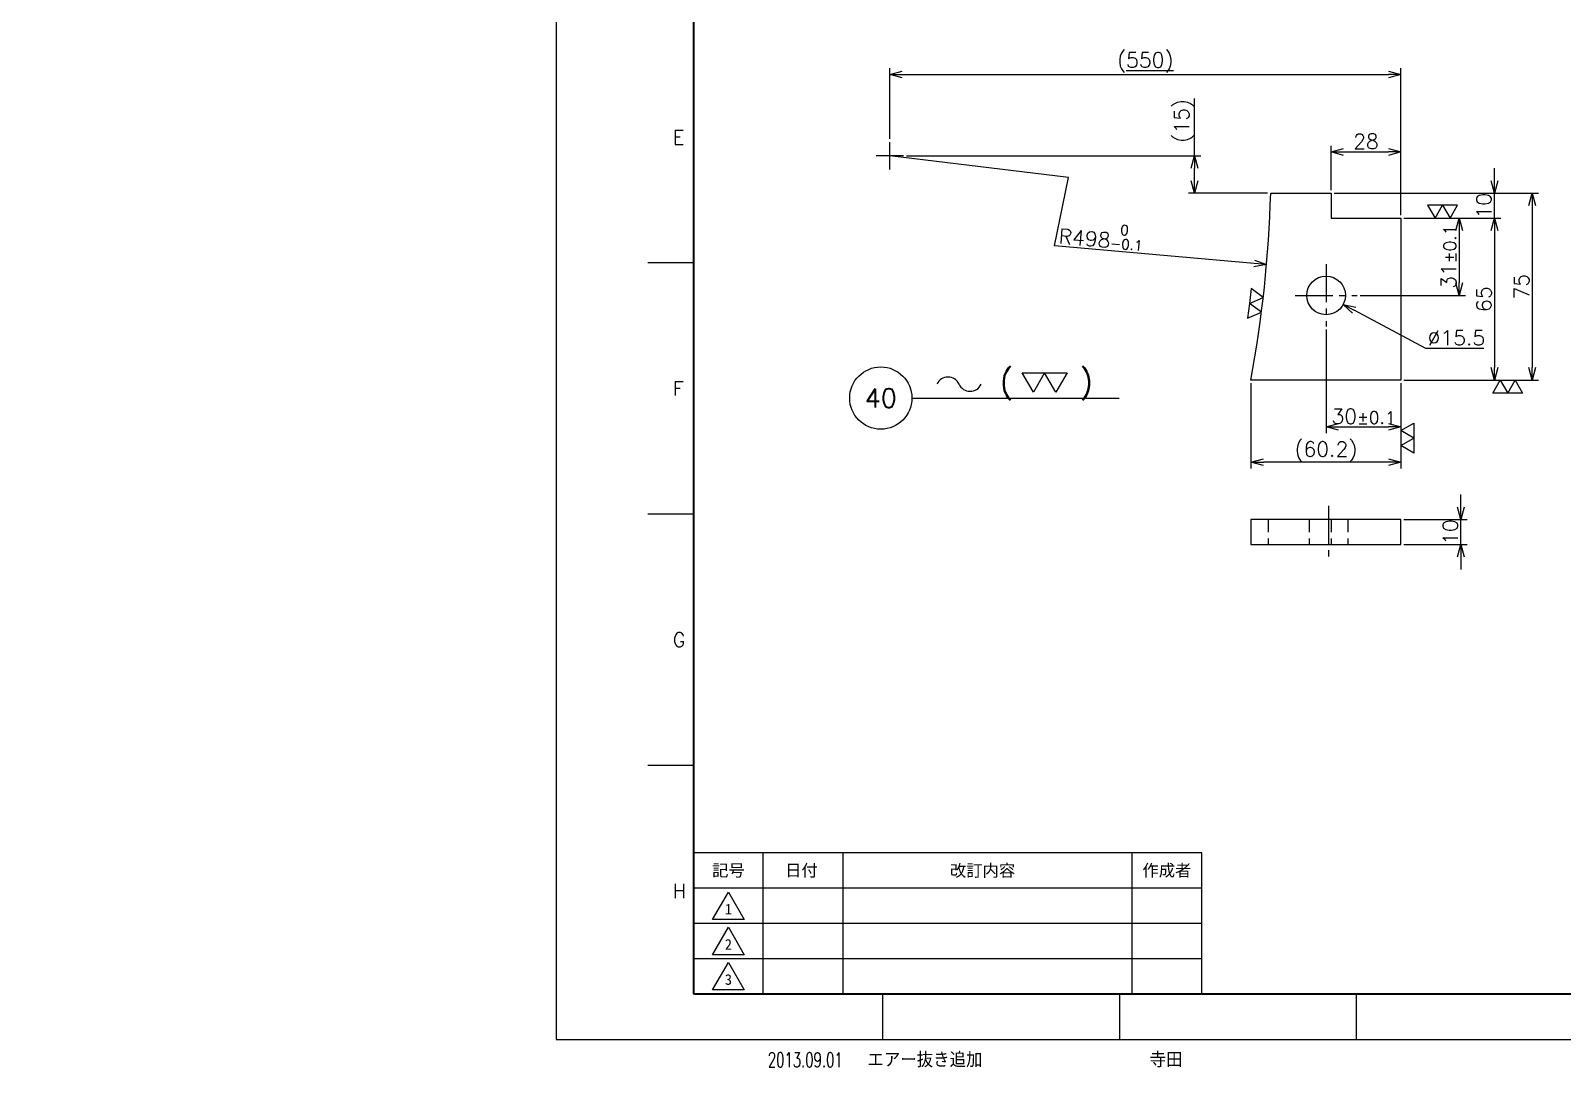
# Model space of a CAD drawing. Header units: millimetres. Extents: x -211 to 1235, y -11 to 828.
# Drawn here: x -211 to 404, y -11 to 405 of the extents above; entities that cross this region are included whole.
import ezdxf
from ezdxf import colors
from ezdxf.entities.mleader import LeaderData, LeaderLine
from ezdxf.enums import TextEntityAlignment as Align
from ezdxf.math import Vec2, Vec3

# ---------------------------------------------------------------- set-up
doc = ezdxf.new("R2010")
doc.units = ezdxf.units.MM
doc.header["$LTSCALE"] = 0.8
doc.header["$PDMODE"] = 99
doc.header["$PDSIZE"] = 1
doc.linetypes.add('CENTER2', pattern=[28.575, 19.05, -3.175, 3.175, -3.175])
doc.linetypes.add('HIDDEN', pattern=[9.525, 6.35, -3.175])
for name, color, linetype, lineweight in [('04_HIDDEN', 2, 'HIDDEN', 13), ('05_CENTER', 4, 'CENTER2', 13), ('07_TEXT', 3, 'Continuous', 13), ('08_DIM', 3, 'Continuous', 13), ('90_FRAME', 5, 'Continuous', 35)]:
    doc.layers.add(name, color=color, linetype=linetype, lineweight=lineweight)
doc.layers.add('91_BLANK', color=5, linetype='Continuous', lineweight=0, plot=False)
doc.styles.add('KSS_TXT', font='txt.shx', dxfattribs={"bigfont": 'extfont2.shx'})
doc.styles.add('MS_G', font='MS Gothic.ttf')
doc.styles.get("Standard").update_dxf_attribs({"font": 'txt.shx', "bigfont": 'extfont2.shx'})
doc.styles.add('表題用', font='MS PGothic.ttf')
doc.dimstyles.new('KSS_DIM', dxfattribs={"dimscale": 2, "dimtxt": 3, "dimasz": 2.5, "dimexe": 1.25, "dimexo": 0.625, "dimtad": 1, "dimdsep": 46, "dimtxsty": 'KSS_TXT', "dimblk": 'OPEN30', "dimcen": 0, "dimazin": 2, "dimtfac": 0.75, "dimtmove": 0, "dimatfit": 3, "dimldrblk": 'OPEN30', "dimfxl": 1.25, "dimtolj": 1, "dimarcsym": 0})
doc.dimstyles.new('KSS_DIM$3', dxfattribs={"dimscale": 2, "dimtxt": 3, "dimasz": 2.5, "dimexe": 1.25, "dimexo": 0.625, "dimtad": 1, "dimtih": 1, "dimtoh": 1, "dimdsep": 46, "dimtxsty": 'KSS_TXT', "dimblk": 'OPEN30', "dimcen": 0, "dimazin": 2, "dimtfac": 0.75, "dimtofl": 0, "dimtmove": 0, "dimatfit": 3, "dimldrblk": 'OPEN30', "dimfxl": 1.25, "dimtolj": 1, "dimarcsym": 0})
doc.dimstyles.new('KSS_DIM$4', dxfattribs={"dimscale": 2, "dimtxt": 3, "dimasz": 2.5, "dimexe": 1.25, "dimexo": 0.625, "dimtad": 1, "dimdsep": 46, "dimtxsty": 'KSS_TXT', "dimblk": 'OPEN30', "dimcen": 0, "dimse1": 1, "dimazin": 2, "dimtfac": 0.75, "dimtofl": 0, "dimtmove": 0, "dimatfit": 3, "dimldrblk": 'OPEN30', "dimfxl": 1.25, "dimtolj": 1, "dimarcsym": 0})

# ---------------------------------------------------------------- blocks, each defined once
blk = doc.blocks.new('AM_BALLOON1')
at = {"transparency": 16777216}
blk.add_circle((0, 0), 5, dxfattribs=at)
blk.add_attdef('B_NUMBER', text='', height=3, dxfattribs=at).set_placement((0, 0), align=Align.MIDDLE_CENTER)
blk = doc.blocks.new('_OPEN')
at = {"color": 0, "linetype": 'ByBlock'}
for p, q in [((-1, 0.17), (0, 0)), ((0, 0), (-1, -0.17)), ((0, 0), (-1, 0))]:
    blk.add_line(p, q, dxfattribs=at)
blk = doc.blocks.new('_Open30')
at = {"color": 0, "linetype": 'ByBlock', "lineweight": -2}
for p, q in [((-1, 0.27), (0, 0)), ((0, 0), (-1, -0.27)), ((0, 0), (-1, 0))]:
    blk.add_line(p, q, dxfattribs=at)
blk = doc.blocks.new('*D153')
at = {"layer": '08_DIM', "color": 0, "lineweight": -2, "transparency": 16777216}
for p, q in [((311.07, 340.81), (311.07, 358.6)), ((339.07, 330.81), (339.07, 358.6)), ((316.07, 356.1), (334.07, 356.1))]:
    blk.add_line(p, q, dxfattribs=at)
at = {"layer": 'Defpoints', "color": 0, "transparency": 16777216}
for p in [(339.07, 356.1), (311.07, 339.56), (339.07, 329.56)]:
    blk.add_point(p, dxfattribs=at)
at = {"layer": '08_DIM', "color": 0, "lineweight": -2, "transparency": 16777216, "xscale": 5, "yscale": 5, "zscale": 5, "rotation": 180}
blk.add_blockref('_Open30', (311.07, 356.1), dxfattribs=at)
at = {"layer": '08_DIM', "color": 0, "lineweight": -2, "transparency": 16777216, "xscale": 5, "yscale": 5, "zscale": 5}
blk.add_blockref('_Open30', (339.07, 356.1), dxfattribs=at)
at = {"layer": '08_DIM', "color": 0, "transparency": 16777216, "insert": (325.07, 360.35), "char_height": 6, "attachment_point": 5, "style": 'KSS_TXT'}
blk.add_mtext('\\A1;28', dxfattribs=at)
blk = doc.blocks.new('*D154')
at = {"layer": '08_DIM', "color": 0, "lineweight": -2, "transparency": 16777216}
for p, q in [((376.65, 344.56), (376.65, 349.56)), ((312.32, 339.56), (379.15, 339.56)), ((376.65, 329.56), (376.65, 339.56)), ((340.32, 329.56), (379.15, 329.56)), ((376.65, 324.56), (376.65, 319.56))]:
    blk.add_line(p, q, dxfattribs=at)
at = {"layer": 'Defpoints', "color": 0, "transparency": 16777216}
for p in [(311.07, 339.56), (376.65, 339.56), (339.07, 329.56)]:
    blk.add_point(p, dxfattribs=at)
at = {"layer": '08_DIM', "color": 0, "lineweight": -2, "transparency": 16777216, "xscale": 5, "yscale": 5, "zscale": 5}
for p, rotation in [((376.65, 339.56), 270), ((376.65, 329.56), 90)]:
    blk.add_blockref('_Open30', p, dxfattribs=dict(at, rotation=rotation))
at = {"layer": '08_DIM', "color": 0, "transparency": 16777216, "insert": (372.4, 334.56), "char_height": 6, "attachment_point": 5, "rotation": 90, "style": 'KSS_TXT'}
blk.add_mtext('\\A1;10', dxfattribs=at)
blk = doc.blocks.new('*D155')
at = {"layer": '08_DIM', "color": 0, "lineweight": -2, "transparency": 16777216}
for p, q in [((340.32, 329.56), (379.15, 329.56)), ((376.65, 324.56), (376.65, 269.56)), ((340.32, 264.56), (379.15, 264.56))]:
    blk.add_line(p, q, dxfattribs=at)
at = {"layer": 'Defpoints', "color": 0, "transparency": 16777216}
for p in [(339.07, 329.56), (339.07, 264.56), (376.65, 264.56)]:
    blk.add_point(p, dxfattribs=at)
at = {"layer": '08_DIM', "color": 0, "lineweight": -2, "transparency": 16777216, "xscale": 5, "yscale": 5, "zscale": 5}
for p, rotation in [((376.65, 329.56), 90), ((376.65, 264.56), 270)]:
    blk.add_blockref('_Open30', p, dxfattribs=dict(at, rotation=rotation))
at = {"layer": '08_DIM', "color": 0, "transparency": 16777216, "insert": (372.39, 297.06), "char_height": 6, "attachment_point": 5, "rotation": 90, "style": 'KSS_TXT'}
blk.add_mtext('\\A1;65', dxfattribs=at)
blk = doc.blocks.new('*D156')
at = {"layer": '08_DIM', "color": 0, "lineweight": -2, "transparency": 16777216}
for p, q in [((340.32, 329.56), (365, 329.56)), ((362.5, 324.56), (362.5, 303.56)), ((322.8, 298.56), (365, 298.56))]:
    blk.add_line(p, q, dxfattribs=at)
at = {"layer": 'Defpoints', "color": 0, "transparency": 16777216}
for p in [(339.07, 329.56), (321.55, 298.56), (362.5, 298.56)]:
    blk.add_point(p, dxfattribs=at)
at = {"layer": '08_DIM', "color": 0, "lineweight": -2, "transparency": 16777216, "xscale": 5, "yscale": 5, "zscale": 5}
for p, rotation in [((362.5, 329.56), 90), ((362.5, 298.56), 270)]:
    blk.add_blockref('_Open30', p, dxfattribs=dict(at, rotation=rotation))
at = {"layer": '08_DIM', "color": 0, "transparency": 16777216, "insert": (358.25, 314.06), "char_height": 6, "attachment_point": 5, "rotation": 90, "style": 'KSS_TXT'}
blk.add_mtext('31{\\H5.000000;%%p0.1}', dxfattribs=at)
blk = doc.blocks.new('*D157')
at = {"layer": '08_DIM', "color": 0, "lineweight": -2, "transparency": 16777216}
for p, q in [((312.32, 339.56), (394.27, 339.56)), ((391.77, 334.56), (391.77, 269.56)), ((340.32, 264.56), (394.27, 264.56))]:
    blk.add_line(p, q, dxfattribs=at)
at = {"layer": 'Defpoints', "color": 0, "transparency": 16777216}
for p in [(311.07, 339.56), (339.07, 264.56), (391.77, 264.56)]:
    blk.add_point(p, dxfattribs=at)
at = {"layer": '08_DIM', "color": 0, "lineweight": -2, "transparency": 16777216, "xscale": 5, "yscale": 5, "zscale": 5}
for p, rotation in [((391.77, 339.56), 90), ((391.77, 264.56), 270)]:
    blk.add_blockref('_Open30', p, dxfattribs=dict(at, rotation=rotation))
at = {"layer": '08_DIM', "color": 0, "transparency": 16777216, "insert": (387.51, 302.06), "char_height": 6, "attachment_point": 5, "rotation": 90, "style": 'KSS_TXT'}
blk.add_mtext('\\A1;75', dxfattribs=at)
blk = doc.blocks.new('*D158')
at = {"layer": '08_DIM', "color": 0, "lineweight": -2, "transparency": 16777216}
for p, q in [((278.87, 263.31), (278.87, 229.11)), ((339.07, 263.31), (339.07, 229.11)), ((334.07, 231.61), (283.87, 231.61))]:
    blk.add_line(p, q, dxfattribs=at)
at = {"layer": 'Defpoints', "color": 0, "transparency": 16777216}
for p in [(278.87, 264.56), (339.07, 264.56), (278.87, 231.61)]:
    blk.add_point(p, dxfattribs=at)
at = {"layer": '08_DIM', "color": 0, "lineweight": -2, "transparency": 16777216, "xscale": 5, "yscale": 5, "zscale": 5, "rotation": 180}
blk.add_blockref('_Open30', (278.87, 231.61), dxfattribs=at)
at = {"layer": '08_DIM', "color": 0, "lineweight": -2, "transparency": 16777216, "xscale": 5, "yscale": 5, "zscale": 5}
blk.add_blockref('_Open30', (339.07, 231.61), dxfattribs=at)
at = {"layer": '08_DIM', "color": 0, "transparency": 16777216, "insert": (308.97, 235.86), "char_height": 6, "attachment_point": 5, "style": 'KSS_TXT'}
blk.add_mtext('\\A1;(60.2)', dxfattribs=at)
blk = doc.blocks.new('*D159')
at = {"layer": '08_DIM', "color": 0, "lineweight": -2, "transparency": 16777216}
for p, q in [((309.07, 284.84), (309.07, 243.27)), ((339.07, 263.31), (339.07, 243.27)), ((314.07, 245.77), (334.07, 245.77))]:
    blk.add_line(p, q, dxfattribs=at)
at = {"layer": 'Defpoints', "color": 0, "transparency": 16777216}
for p in [(309.07, 286.09), (339.07, 264.56), (339.07, 245.77)]:
    blk.add_point(p, dxfattribs=at)
at = {"layer": '08_DIM', "color": 0, "lineweight": -2, "transparency": 16777216, "xscale": 5, "yscale": 5, "zscale": 5, "rotation": 180}
blk.add_blockref('_Open30', (309.07, 245.77), dxfattribs=at)
at = {"layer": '08_DIM', "color": 0, "lineweight": -2, "transparency": 16777216, "xscale": 5, "yscale": 5, "zscale": 5}
blk.add_blockref('_Open30', (339.07, 245.77), dxfattribs=at)
at = {"layer": '08_DIM', "color": 0, "transparency": 16777216, "insert": (324.07, 250.02), "char_height": 6, "attachment_point": 5, "style": 'KSS_TXT'}
blk.add_mtext('30{\\H5.000000;%%p0.1}', dxfattribs=at)
blk = doc.blocks.new('p1ba02')
for p, q in [((-1.5, 2.6), (1.5, 2.6)), ((0, 0), (-1.5, 2.6)), ((1.5, 2.6), (0, 0)), ((3, 0), (1.5, 2.6)), ((1.5, 2.6), (4.5, 2.6)), ((4.5, 2.6), (3, 0))]:
    blk.add_line(p, q)
blk = doc.blocks.new('*D160')
at = {"layer": '08_DIM', "color": 0, "lineweight": -2, "transparency": 16777216}
for p, q in [((256.29, 354.56), (256.29, 377.61)), ((140.66, 354.56), (258.79, 354.56)), ((256.29, 344.56), (256.29, 349.56)), ((285.59, 339.56), (253.79, 339.56))]:
    blk.add_line(p, q, dxfattribs=at)
at = {"layer": 'Defpoints', "color": 0, "transparency": 16777216}
for p in [(139.41, 354.56), (256.29, 354.56), (286.84, 339.56)]:
    blk.add_point(p, dxfattribs=at)
at = {"layer": '08_DIM', "color": 0, "lineweight": -2, "transparency": 16777216, "xscale": 5, "yscale": 5, "zscale": 5}
for p, rotation in [((256.29, 354.56), 90), ((256.29, 339.56), 270)]:
    blk.add_blockref('_Open30', p, dxfattribs=dict(at, rotation=rotation))
at = {"layer": '08_DIM', "color": 0, "transparency": 16777216, "insert": (252.03, 368.59), "char_height": 6, "attachment_point": 5, "rotation": 90, "style": 'KSS_TXT'}
blk.add_mtext('\\A1;(15)', dxfattribs=at)
blk = doc.blocks.new('*D161')
at = {"layer": '08_DIM', "color": 0, "lineweight": -2, "transparency": 16777216}
for p, q in [((133.92, 361.31), (133.92, 389.68)), ((339.07, 330.81), (339.07, 389.68)), ((138.92, 387.18), (334.07, 387.18))]:
    blk.add_line(p, q, dxfattribs=at)
at = {"layer": 'Defpoints', "color": 0, "transparency": 16777216}
for p in [(339.07, 387.18), (133.92, 360.06), (339.07, 329.56)]:
    blk.add_point(p, dxfattribs=at)
at = {"layer": '08_DIM', "color": 0, "lineweight": -2, "transparency": 16777216, "xscale": 5, "yscale": 5, "zscale": 5, "rotation": 180}
blk.add_blockref('_Open30', (133.92, 387.18), dxfattribs=at)
at = {"layer": '08_DIM', "color": 0, "lineweight": -2, "transparency": 16777216, "xscale": 5, "yscale": 5, "zscale": 5}
blk.add_blockref('_Open30', (339.07, 387.18), dxfattribs=at)
at = {"layer": '08_DIM', "color": 0, "transparency": 16777216, "insert": (236.49, 392.03), "char_height": 6, "attachment_point": 5, "style": 'KSS_TXT'}
blk.add_mtext('\\A1;(\\L550)', dxfattribs=at)
blk = doc.blocks.new('p1ba05')
for centre, start, end in [((-2.95, 0.29), 24.2276, 155.5758), ((0, 1.62), 204.2276, 335.5758)]:
    blk.add_arc(centre, 1.62, start, end)
blk = doc.blocks.new('*D185')
at = {"layer": '08_DIM', "color": 0, "lineweight": -2, "transparency": 16777216}
for p, q in [((363.19, 213.59), (363.19, 218.59)), ((340.32, 208.59), (365.69, 208.59)), ((363.19, 198.59), (363.19, 208.59)), ((340.32, 198.59), (365.69, 198.59)), ((363.19, 193.59), (363.19, 188.59))]:
    blk.add_line(p, q, dxfattribs=at)
at = {"layer": 'Defpoints', "color": 0, "transparency": 16777216}
for p in [(339.07, 208.59), (363.19, 208.59), (339.07, 198.59)]:
    blk.add_point(p, dxfattribs=at)
at = {"layer": '08_DIM', "color": 0, "lineweight": -2, "transparency": 16777216, "xscale": 5, "yscale": 5, "zscale": 5}
for p, rotation in [((363.19, 208.59), 270), ((363.19, 198.59), 90)]:
    blk.add_blockref('_Open30', p, dxfattribs=dict(at, rotation=rotation))
at = {"layer": '08_DIM', "color": 0, "transparency": 16777216, "insert": (358.94, 203.59), "char_height": 6, "attachment_point": 5, "rotation": 90, "style": 'KSS_TXT'}
blk.add_mtext('\\A1;10', dxfattribs=at)
blk = doc.blocks.new('*D204')
at = {"layer": '08_DIM', "color": 0, "lineweight": -2, "transparency": 16777216}
for p, q in [((349.1, 277.26), (320.32, 292.58)), ((372.39, 277.26), (349.1, 277.26))]:
    blk.add_line(p, q, dxfattribs=at)
at = {"layer": 'Defpoints', "color": 0, "transparency": 16777216}
for p in [(302.22, 302.21), (315.91, 294.92)]:
    blk.add_point(p, dxfattribs=at)
at = {"layer": '08_DIM', "color": 0, "lineweight": -2, "transparency": 16777216, "xscale": 5, "yscale": 5, "zscale": 5, "rotation": 151.9842320127945}
blk.add_blockref('_Open30', (315.91, 294.92), dxfattribs=at)
at = {"layer": '08_DIM', "color": 0, "transparency": 16777216, "insert": (361.37, 281.52), "char_height": 6, "attachment_point": 5, "style": 'KSS_TXT'}
blk.add_mtext('\\A1;%%C15.5', dxfattribs=at)
blk = doc.blocks.new('*D206')
at = {"layer": '08_DIM', "color": 0, "lineweight": -2, "transparency": 16777216}
blk.add_line((280.17, 311.36), (200.08, 318.4), dxfattribs=at)
at = {"layer": 'Defpoints', "color": 0, "transparency": 16777216}
for p in [(-210.93, 354.56), (285.15, 310.92)]:
    blk.add_point(p, dxfattribs=at)
at = {"layer": '08_DIM', "color": 0, "lineweight": -2, "transparency": 16777216, "xscale": 5, "yscale": 5, "zscale": 5, "rotation": 354.9720743871835}
blk.add_blockref('_Open30', (285.15, 310.92), dxfattribs=at)
at = {"layer": '08_DIM', "color": 0, "transparency": 16777216, "insert": (218.78, 322.7), "char_height": 6, "attachment_point": 5, "rotation": 354.97207, "style": 'KSS_TXT'}
blk.add_mtext('R498{\\H4.000000;\\S 0^ -0.1;}', dxfattribs=at)

msp = doc.modelspace()

# ---------------------------------------------------------------- linework, layer by layer
at = {"color": 0}
for points in [[(286.84, 339.565), (311.066, 339.565), (311.066, 329.565), (339.066, 329.565), (339.066, 264.565), (294.066, 264.565)], [(294.066, 264.565), (278.866, 264.565)]]:
    msp.add_lwpolyline(points, dxfattribs=at)
msp.add_lwpolyline([(339.066, 208.59), (278.866, 208.59), (278.866, 198.59), (339.066, 198.59)], close=True, dxfattribs=at)
msp.add_circle((309.066, 298.565), 7.75, dxfattribs=at)
msp.add_arc((-210.934, 354.565), 498, 349.588131, 358.273962, dxfattribs=at)
at = {"layer": '04_HIDDEN', "color": 9}
for p, q in [((285.84, 208.59), (285.84, 198.59)), ((311.066, 208.59), (311.066, 198.59))]:
    msp.add_line(p, q, dxfattribs=at)
at = {"layer": '04_HIDDEN'}
for p, q in [((302.316, 208.59), (302.316, 198.59)), ((317.816, 208.59), (317.816, 198.59))]:
    msp.add_line(p, q, dxfattribs=at)
at = {"layer": '05_CENTER'}
for p, q in [((133.921, 349.072), (133.921, 360.058)), ((139.414, 354.565), (128.428, 354.565)), ((309.066, 311.044), (309.066, 286.086)), ((296.587, 298.565), (321.545, 298.565)), ((310.066, 214.09), (310.066, 193.09))]:
    msp.add_line(p, q, dxfattribs=at)
at = {"layer": '08_DIM'}
for p, q in [((205.652, 345.881), (133.921, 354.565)), ((200.079, 318.404), (205.652, 345.881)), ((142.841, 257.335), (226.059, 257.335))]:
    msp.add_line(p, q, dxfattribs=at)
at = {"layer": '90_FRAME', "color": 4, "lineweight": 13}
for p, q in [((55.161, 311.596), (36.755, 311.596)), ((55.161, 210.78), (36.755, 210.78)), ((55.161, 109.964), (36.755, 109.964)), ((131.173, 0), (131.173, 18.324)), ((226.218, 0), (226.218, 18.324)), ((321.264, 0), (321.264, 18.324))]:
    msp.add_line(p, q, dxfattribs=at)
at = {"layer": '90_FRAME', "color": 0, "lineweight": 13}
for p, q in [((83.161, 18.324), (83.161, 74.895)), ((115.161, 18.324), (115.161, 74.895)), ((231.161, 18.324), (231.161, 74.895)), ((55.161, 46.609), (259.161, 46.609)), ((55.161, 32.467), (259.161, 32.467))]:
    msp.add_line(p, q, dxfattribs=at)
at = {"layer": '90_FRAME', "color": 0, "lineweight": 25}
msp.add_line((55.161, 60.752), (259.161, 60.752), dxfattribs=at)
at = {"layer": '90_FRAME'}
msp.add_lwpolyline([(55.161, 18.324), (1157.639, 18.324), (1157.639, 806.5), (55.161, 806.5)], close=True, dxfattribs=at)
at = {"layer": '90_FRAME', "color": 0, "lineweight": 25}
msp.add_lwpolyline([(55.161, 18.324), (259.161, 18.324), (259.161, 74.895), (55.161, 74.895)], close=True, dxfattribs=at)
at = {"layer": '90_FRAME', "color": 0, "lineweight": 13}
for points in [[(62.797, 48.111), (69.161, 59.135), (75.525, 48.111), (62.797, 48.111)], [(62.797, 33.969), (69.161, 44.992), (75.525, 33.969), (62.797, 33.969)], [(62.797, 19.826), (69.161, 30.849), (75.525, 19.826), (62.797, 19.826)]]:
    msp.add_lwpolyline(points, dxfattribs=at)
at = {"layer": '91_BLANK'}
msp.add_lwpolyline([(0, 0), (1176.045, 0), (1176.045, 827.746), (0, 827.746)], close=True, dxfattribs=at)

# ---------------------------------------------------------------- block references
at = {"layer": '08_DIM'}
for name, p, xscale, yscale, zscale in [('p1ba02', (358.807, 329.565), -2, 2, 2), ('p1ba05', (166.16, 260.071), 3, 3, 3), ('p1ba02', (191.571, 259.72), 3, 3, 3)]:
    msp.add_blockref(name, p, dxfattribs=dict(at, xscale=xscale, yscale=yscale, zscale=zscale))
at = {"layer": '08_DIM', "yscale": 2, "zscale": 2}
for p, xscale, rotation in [((283.81, 297.709), -2, 83.09481747139162), ((384.96, 264.565), 2, 180), ((339.066, 244.27), 2, 270)]:
    msp.add_blockref('p1ba02', p, dxfattribs=dict(at, xscale=xscale, rotation=rotation))

# ---------------------------------------------------------------- texts
at = {"layer": '07_TEXT', "style": 'KSS_TXT'}
msp.add_text('(   )', height=9, dxfattribs=at).set_placement((178.096, 259.494))
at = {"layer": '90_FRAME', "color": 0, "lineweight": 13, "style": 'KSS_TXT'}
for s, p in [('E', (46.799, 362.004)), ('F', (46.799, 261.188)), ('G', (46.799, 160.372)), ('H', (46.799, 59.556))]:
    msp.add_text(s, height=5.68, dxfattribs=at).set_placement(p, align=Align.MIDDLE_LEFT)
at = {"layer": '90_FRAME', "color": 0, "style": '表題用'}
for s, p in [('記号', (69.161, 67.824)), ('日付', (98.474, 67.824)), ('作成者', (245.161, 67.824))]:
    msp.add_text(s, height=4.8, dxfattribs=at).set_placement(p, align=Align.MIDDLE_CENTER)
msp.add_text('改訂内容', height=4.8, dxfattribs=at).set_placement((171.161, 67.824), align=Align.MIDDLE)
at = {"layer": '90_FRAME', "color": 0, "lineweight": 13, "style": 'MS_G'}
for s, p in [('1', (69.161, 52.267)), ('2', (69.161, 38.124)), ('3', (69.161, 23.981))]:
    msp.add_text(s, height=4.243, dxfattribs=at).set_placement(p, align=Align.MIDDLE)
at = {"layer": '90_FRAME', "color": 3, "lineweight": 13, "width": 0.65}
msp.add_text('2013.09.01', height=6, dxfattribs=at).set_placement((84.953, -11.205))
at = {"layer": '90_FRAME', "color": 3, "lineweight": 13}
for s, p in [('エアー抜き追加', (124.937, -11.205)), ('寺田', (238.21, -11.205))]:
    msp.add_text(s, height=6, dxfattribs=at).set_placement(p)

# ---------------------------------------------------------------- dimensions: what is measured, and where the dimension line sits
at = {"layer": '08_DIM'}
dim = msp.add_linear_dim(base=(339.066, 387.176), p1=(133.921, 360.058), p2=(339.066, 329.565), text='(\\L550)', dimstyle='KSS_DIM', dxfattribs=at)
dim.commit()
dim.dimension.update_dxf_attribs({"geometry": '*D161', "text_midpoint": (236.494, 392.026)})
dim = msp.add_linear_dim(base=(256.286, 354.565), p1=(286.84, 339.565), p2=(139.414, 354.565), angle=90, text='(<>)', dimstyle='KSS_DIM', dxfattribs=at)
dim.commit()
dim.dimension.update_dxf_attribs({"geometry": '*D160', "text_midpoint": (252.031, 368.586)})
dim = msp.add_linear_dim(base=(339.066, 356.103), p1=(311.066, 339.565), p2=(339.066, 329.565), dimstyle='KSS_DIM', dxfattribs=at)
dim.commit()
dim.dimension.update_dxf_attribs({"geometry": '*D153', "text_midpoint": (325.066, 360.353)})
dim = msp.add_radius_dim(center=(-210.934, 354.565), mpoint=(285.15, 310.92), dimstyle='KSS_DIM$4', override={"dimpost": '', "dimtol": 1, "dimtm": 0.1, "dimtfac": 0.666667, "dimtofl": 1, "dimtolj": 0}, dxfattribs=at)
dim.commit()
dim.dimension.update_dxf_attribs({"geometry": '*D206', "text_midpoint": (218.26, 316.804), "dimtype": 164})
for base, p1, p2, picture, middle in [((376.648, 339.565), (339.066, 329.565), (311.066, 339.565), '*D154', (372.398, 334.565)), ((391.768, 264.565), (311.066, 339.565), (339.066, 264.565), '*D157', (387.514, 302.065)), ((376.648, 264.565), (339.066, 329.565), (339.066, 264.565), '*D155', (372.394, 297.065)), ((363.187, 208.59), (339.066, 198.59), (339.066, 208.59), '*D185', (358.937, 203.59))]:
    dim = msp.add_linear_dim(base=base, p1=p1, p2=p2, angle=90, dimstyle='KSS_DIM', dxfattribs=at)
    dim.commit()
    dim.dimension.update_dxf_attribs({"geometry": picture, "text_midpoint": middle})
dim = msp.add_linear_dim(base=(362.496, 298.565), p1=(339.066, 329.565), p2=(321.545, 298.565), angle=90, dimstyle='KSS_DIM', override={"dimpost": '', "dimtol": 1, "dimlim": 0, "dimtp": 0.1, "dimtm": 0.1, "dimtfac": 0.833333, "dimtdec": 2, "dimtolj": 0, "dimtzin": 8}, dxfattribs=at)
dim.commit()
dim.dimension.update_dxf_attribs({"geometry": '*D156', "text_midpoint": (358.246, 314.065)})
dim = msp.add_diameter_dim_2p(p1=(302.224, 302.205), p2=(315.908, 294.925), dimstyle='KSS_DIM$3', override={"dimpost": '%%C<>', "dimtix": 1}, dxfattribs=at)
dim.commit()
dim.dimension.update_dxf_attribs({"geometry": '*D204', "text_midpoint": (361.373, 277.263), "dimtype": 163})
dim = msp.add_linear_dim(base=(339.066, 245.772), p1=(309.066, 286.086), p2=(339.066, 264.565), dimstyle='KSS_DIM', override={"dimpost": '', "dimtol": 1, "dimlim": 0, "dimtp": 0.1, "dimtm": 0.1, "dimtfac": 0.833333, "dimtdec": 2, "dimtolj": 0, "dimtzin": 8}, dxfattribs=at)
dim.commit()
dim.dimension.update_dxf_attribs({"geometry": '*D159', "text_midpoint": (324.066, 250.022)})
dim = msp.add_linear_dim(base=(278.866, 231.611), p1=(339.066, 264.565), p2=(278.866, 264.565), text='(<>)', dimstyle='KSS_DIM', override={"dimdec": 1}, dxfattribs=at)
dim.commit()
dim.dimension.update_dxf_attribs({"geometry": '*D158', "text_midpoint": (308.966, 235.861)})

# ---------------------------------------------------------------- leaders
ml = msp.add_multileader_block('Standard', dxfattribs=at)
ml.set_content('AM_BALLOON1', color=256, scale=2.5)
ml.set_attribute('B_NUMBER', '39', width=0)
ml.set_leader_properties(color=256, linetype='ByLayer', lineweight=-1)
ml.set_arrow_properties(name='OPEN')
ml.build(insert=Vec2(0, 0))
ml.multileader.update_dxf_attribs({"leader_type": 0, "has_dogleg": 0, "text_right_attachment_type": 6, "dogleg_length": 0, "arrow_head_size": 5, "scale": 2.5, "block_connection_type": 1})
ctx = ml.context
ctx.base_point, ctx.scale, ctx.char_height, ctx.arrow_head_size, ctx.landing_gap_size, ctx.plane_origin = Vec3(130.326, 650.621), 2.5, 10, 5, 5, Vec3(130.326, 650.621)
ctx.right_attachment, ctx.attachment_type = 6, 1
notes = []
notes.append((ctx, [(0, (0, 0, 0), (0, 0), (1, 0), 1, [])]))
ctx.block.insert = Vec3(130.326, 650.621)
ml = msp.add_multileader_block('Standard', dxfattribs=at)
ml.set_content('AM_BALLOON1', color=256, scale=2.5)
ml.set_attribute('B_NUMBER', '41', width=0)
ml.set_leader_properties(color=256, linetype='ByLayer', lineweight=-1)
ml.set_arrow_properties(name='OPEN')
ml.build(insert=Vec2(0, 0))
ml.multileader.update_dxf_attribs({"leader_type": 0, "has_dogleg": 0, "text_right_attachment_type": 6, "dogleg_length": 0, "arrow_head_size": 5, "scale": 2.5, "block_connection_type": 1})
ctx = ml.context
ctx.base_point, ctx.scale, ctx.char_height, ctx.arrow_head_size, ctx.landing_gap_size, ctx.plane_origin = Vec3(492.448, 650.621), 2.5, 10, 5, 5, Vec3(492.448, 650.621)
ctx.right_attachment, ctx.attachment_type = 6, 1
notes.append((ctx, [(0, (0, 0, 0), (0, 0), (1, 0), 1, [])]))
ctx.block.insert = Vec3(492.448, 650.621)
ml = msp.add_multileader_block('Standard', dxfattribs=at)
ml.set_content('AM_BALLOON1', color=256, scale=2.5)
ml.set_attribute('B_NUMBER', '43', width=0)
ml.set_leader_properties(color=256, linetype='ByLayer', lineweight=-1)
ml.set_arrow_properties(name='OPEN')
ml.build(insert=Vec2(0, 0))
ml.multileader.update_dxf_attribs({"leader_type": 0, "has_dogleg": 0, "text_right_attachment_type": 6, "dogleg_length": 0, "arrow_head_size": 5, "scale": 2.5, "block_connection_type": 1})
ctx = ml.context
ctx.base_point, ctx.scale, ctx.char_height, ctx.arrow_head_size, ctx.landing_gap_size, ctx.plane_origin = Vec3(845.36, 650.621), 2.5, 10, 5, 5, Vec3(845.36, 650.621)
ctx.right_attachment, ctx.attachment_type = 6, 1
notes.append((ctx, [(0, (0, 0, 0), (0, 0), (1, 0), 1, [])]))
ctx.block.insert = Vec3(845.36, 650.621)
ml = msp.add_multileader_block('Standard', dxfattribs=at)
ml.set_content('AM_BALLOON1', color=256, scale=2.5)
ml.set_attribute('B_NUMBER', '40', width=0)
ml.set_leader_properties(color=256, linetype='ByLayer', lineweight=-1)
ml.set_arrow_properties(name='OPEN')
ml.build(insert=Vec2(0, 0))
ml.multileader.update_dxf_attribs({"leader_type": 0, "has_dogleg": 0, "text_right_attachment_type": 6, "dogleg_length": 0, "arrow_head_size": 5, "scale": 2.5, "block_connection_type": 1})
ctx = ml.context
ctx.base_point, ctx.scale, ctx.char_height, ctx.arrow_head_size, ctx.landing_gap_size, ctx.plane_origin = Vec3(130.326, 257.345), 2.5, 10, 5, 5, Vec3(130.326, 257.345)
ctx.right_attachment, ctx.attachment_type = 6, 1
notes.append((ctx, [(0, (0, 0, 0), (0, 0), (1, 0), 1, [])]))
ctx.block.insert = Vec3(130.326, 257.345)
ml = msp.add_multileader_block('Standard', dxfattribs=at)
ml.set_content('AM_BALLOON1', color=256, scale=2.5)
ml.set_attribute('B_NUMBER', '42', width=0)
ml.set_leader_properties(color=256, linetype='ByLayer', lineweight=-1)
ml.set_arrow_properties(name='OPEN')
ml.build(insert=Vec2(0, 0))
ml.multileader.update_dxf_attribs({"leader_type": 0, "has_dogleg": 0, "text_right_attachment_type": 6, "dogleg_length": 0, "arrow_head_size": 5, "scale": 2.5, "block_connection_type": 1})
ctx = ml.context
ctx.base_point, ctx.scale, ctx.char_height, ctx.arrow_head_size, ctx.landing_gap_size, ctx.plane_origin = Vec3(492.448, 257.345), 2.5, 10, 5, 5, Vec3(492.448, 257.345)
ctx.right_attachment, ctx.attachment_type = 6, 1
notes.append((ctx, [(0, (0, 0, 0), (0, 0), (1, 0), 1, [])]))
ctx.block.insert = Vec3(492.448, 257.345)
for ctx, leaders in notes:
    for number, flags, end, landing, length, lines in leaders:
        leader = LeaderData()
        leader.index, (leader.has_last_leader_line, leader.has_dogleg_vector, leader.attachment_direction) = number, flags
        leader.last_leader_point, leader.dogleg_vector, leader.dogleg_length = Vec3(end), Vec3(landing), length
        for number, points, colour, breaks in lines:
            line = LeaderLine()
            line.index, line.vertices, line.color, line.breaks = number, Vec3.list(points), colors.encode_raw_color(colour), breaks
            leader.lines.append(line)
        ctx.leaders.append(leader)

doc.saveas('drawing.dxf')
